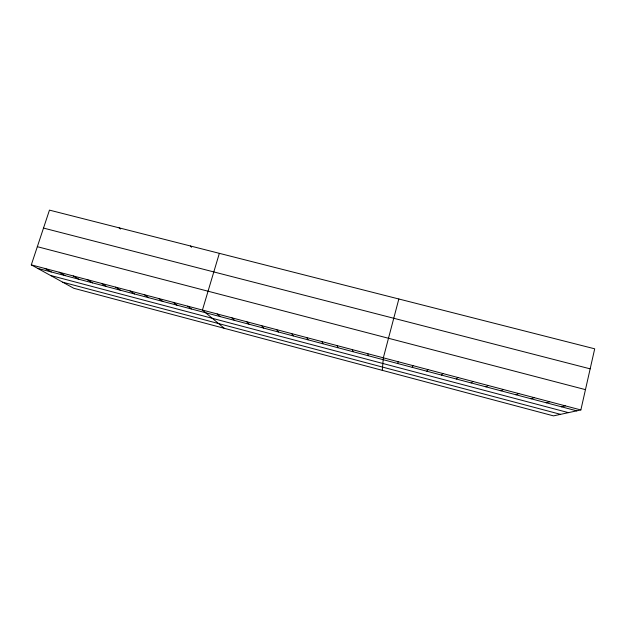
<?xml version="1.0" encoding="UTF-8"?>
<svg xmlns="http://www.w3.org/2000/svg" width="626" height="626" viewBox="0 0 626 626"><rect width="100%" height="100%" fill="white"/><g stroke="black" fill="none" stroke-linecap="round" stroke-linejoin="round"><path stroke-width="0.94" d="M382.283 370.334L383.339 357.814L398.84 298.993M580.858 409.96L594.7 348.815L49.462 210.125L31.3 264.876L73.774 288.281L553.501 415.875L580.858 409.96L31.3 264.876M397.674 363.51L398.12 361.718M219.35 253.342L202.433 310.058L224.288 328.314M412.237 367.36L412.964 365.639M426.854 371.226L427.879 369.575M441.549 375.107L442.864 373.534M456.299 379.004L457.919 377.509M471.128 382.924L473.037 381.5M486.011 386.86L488.225 385.506M500.972 390.812L503.492 389.536M515.996 394.779L518.821 393.582M531.083 398.77L534.221 397.651M546.248 402.776L549.698 401.735M561.475 406.806L565.247 405.844M43.507 228.075L590.169 368.847M37.333 246.691L585.459 389.638M37.583 268.343L576.773 410.844M50.448 275.432L568.455 412.644M62.717 282.193L560.567 414.349M45.205 268.546L51.254 271.95M59.18 272.24L64.979 275.581M73.211 275.941L78.766 279.227M87.304 279.665L92.617 282.889M101.467 283.406L106.53 286.559M115.693 287.154L120.505 290.253M129.981 290.933L134.535 293.962M144.34 294.721L148.636 297.694M158.761 298.532L162.799 301.435M173.253 302.35L177.025 305.198M187.808 306.192L191.321 308.97M119.128 227.848L120.466 229.03M217.12 313.931L220.094 316.576M231.878 317.828L234.586 320.41M246.707 321.748L249.14 324.252M190.39 245.971L191.533 247.262M261.605 325.676L263.757 328.118M276.575 329.628L278.445 331.999M291.606 333.603L293.203 335.896M306.717 337.586L308.023 339.816M321.897 341.593L322.914 343.752M337.148 345.622L337.876 347.704M352.469 349.668L352.907 351.679M367.869 353.729L368.01 355.67"/></g></svg>
